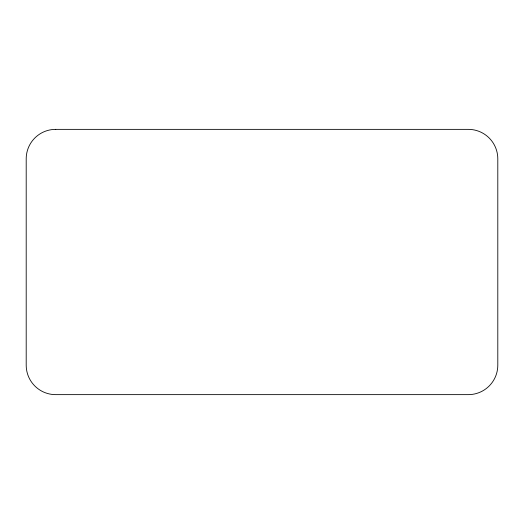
<?xml version="1.0" encoding="UTF-8"?>
<svg xmlns="http://www.w3.org/2000/svg" width="524" height="524" viewBox="0 0 524 524"><rect width="100%" height="100%" fill="white"/><g stroke="black" fill="none" stroke-linecap="round" stroke-linejoin="round"><path stroke-width="0.79" d="M55.675 129.363L468.325 129.363A29.475 29.475 0 0 1 497.8 158.838L497.8 365.163A29.475 29.475 0 0 1 468.325 394.637L55.675 394.637A29.475 29.475 0 0 1 26.2 365.163L26.2 158.838A29.475 29.475 0 0 1 55.675 129.363L55.74 129.363"/></g></svg>
